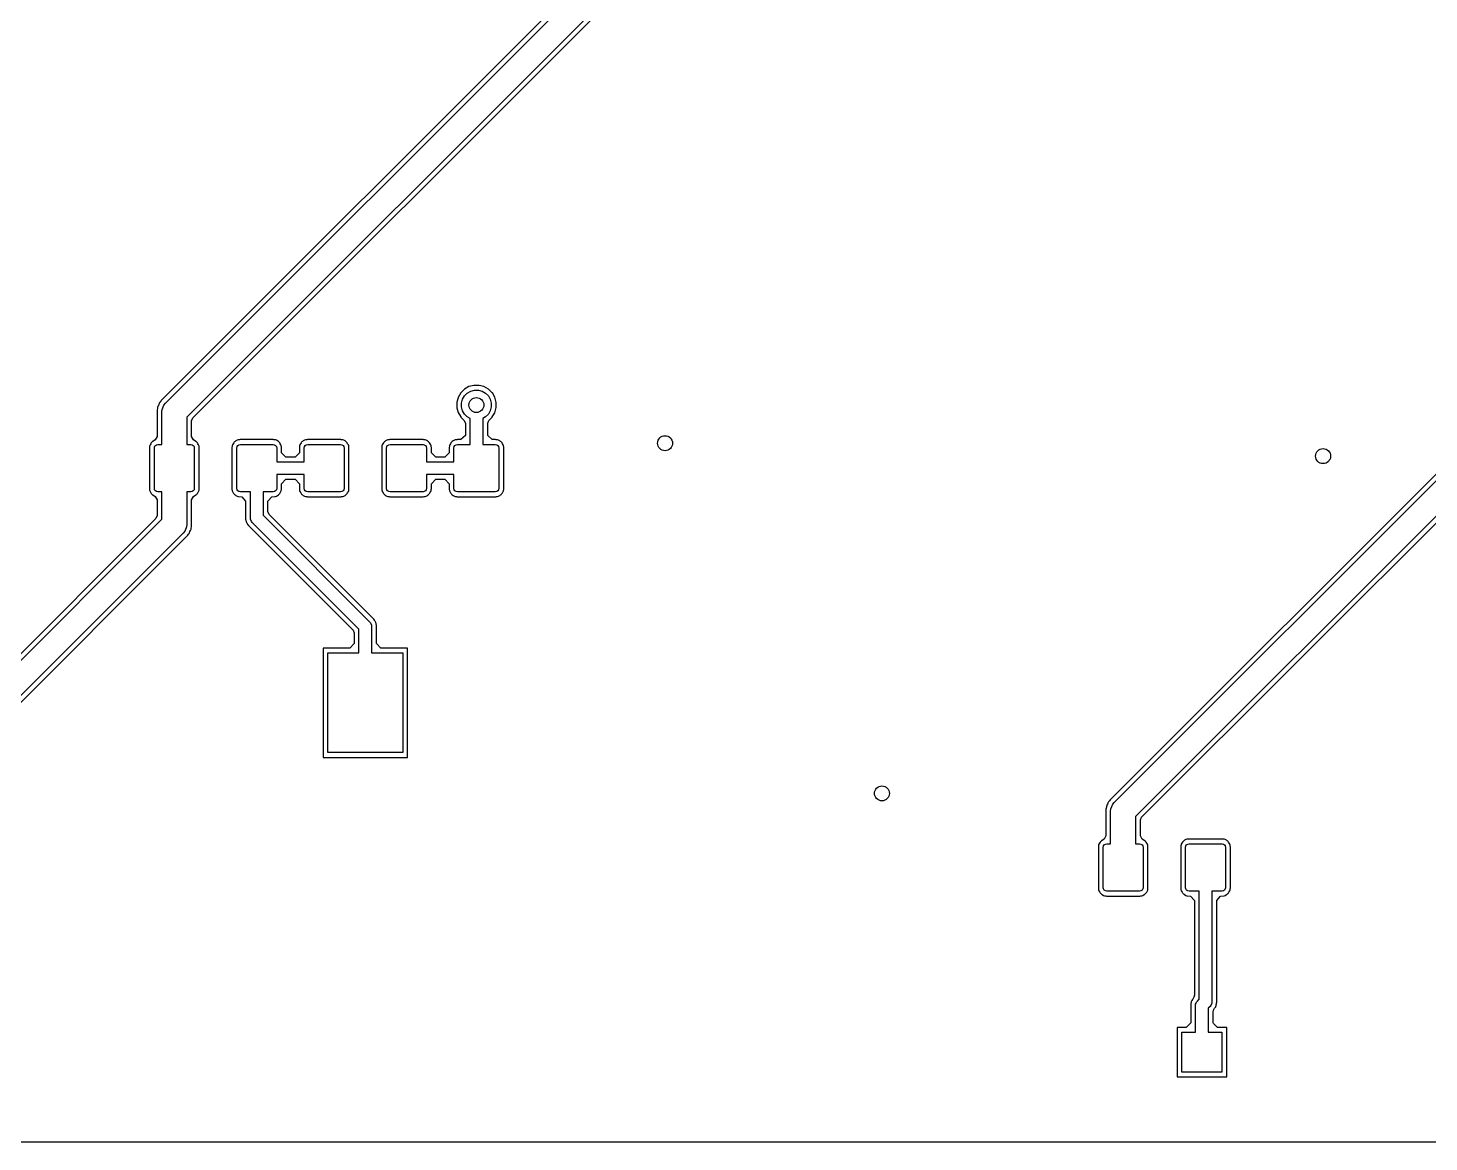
# Model space of a CAD drawing. Header units: inches. Extents: x 3.92 to 7.78, y -6.06 to -2.2.
# Drawn here: x 5.738 to 6.842, y -6.063 to -5.184 of the extents above; entities that cross this region are included whole.
import ezdxf

# ---------------------------------------------------------------- set-up
doc = ezdxf.new("R2010")
doc.units = ezdxf.units.IN
doc.header["$MEASUREMENT"] = 0
doc.layers.add('F.Cu', color=13, linetype='CONTINUOUS', true_color=0xc83434)

msp = doc.modelspace()

# ---------------------------------------------------------------- linework, layer by layer
at = {"layer": 'F.Cu', "linetype": 'CONTINUOUS'}
for p, q in [((6.8079, -4.5133), (5.8433, -5.4778)), ((5.8464, -5.4802), (6.8104, -4.5162)), ((6.8214, -4.533), (5.8632, -5.4912)), ((5.8679, -5.4919), (6.8221, -4.5377)), ((7.1367, -5.2475), (6.5914, -5.7928)), ((6.5944, -5.7951), (7.1392, -5.2503)), ((7.1503, -5.2671), (6.6112, -5.8062)), ((6.6159, -5.8069), (7.1509, -5.2719)), ((6.0894, -5.4662), (6.0856, -5.4672)), ((6.0936, -5.4662), (6.0894, -5.4662)), ((6.0974, -5.4672), (6.0936, -5.4662)), ((5.8433, -5.4778), (5.8431, -5.4781)), ((6.077, -5.4759), (6.0761, -5.4795)), ((6.0791, -5.4722), (6.077, -5.4758)), ((6.077, -5.4758), (6.077, -5.4759)), ((6.0818, -5.4694), (6.0791, -5.4722)), ((6.0791, -5.4722), (6.0791, -5.4722)), ((6.0798, -5.4801), (6.0806, -5.4772)), ((6.0806, -5.4772), (6.0822, -5.4745)), ((6.0821, -5.4692), (6.0818, -5.4694)), ((6.0856, -5.4672), (6.0821, -5.4692)), ((6.0822, -5.4745), (6.0843, -5.4723)), ((6.0843, -5.4723), (6.087, -5.4708)), ((6.087, -5.4708), (6.09, -5.47)), ((6.09, -5.47), (6.0931, -5.47)), ((6.0931, -5.47), (6.0961, -5.4708)), ((6.0961, -5.4708), (6.0987, -5.4723)), ((6.101, -5.4692), (6.0974, -5.4672)), ((6.0987, -5.4723), (6.1009, -5.4745)), ((6.1009, -5.4745), (6.1024, -5.4772)), ((6.1013, -5.4694), (6.101, -5.4692)), ((6.104, -5.4722), (6.1013, -5.4694)), ((6.1024, -5.4772), (6.1032, -5.4801)), ((6.1041, -5.4722), (6.104, -5.4722)), ((6.1059, -5.4756), (6.1041, -5.4722)), ((6.107, -5.4797), (6.1059, -5.4756)), ((5.8398, -5.4863), (5.8397, -5.4865)), ((5.8397, -5.4865), (5.8397, -5.4871)), ((5.8397, -5.4871), (5.8397, -5.5065)), ((5.84, -5.4845), (5.8398, -5.4854)), ((5.8398, -5.4854), (5.8398, -5.4863)), ((5.8402, -5.4833), (5.84, -5.4843)), ((5.84, -5.4843), (5.84, -5.4845)), ((5.8403, -5.4832), (5.8402, -5.4833)), ((5.8402, -5.4833), (5.8402, -5.4833)), ((5.8404, -5.4828), (5.8403, -5.4832)), ((5.8405, -5.4825), (5.8404, -5.4828)), ((5.8409, -5.4817), (5.8405, -5.4825)), ((5.8413, -5.4808), (5.8409, -5.4817)), ((5.8414, -5.4805), (5.8413, -5.4808)), ((5.8415, -5.4803), (5.8414, -5.4805)), ((5.8417, -5.4799), (5.8415, -5.4803)), ((5.8418, -5.4799), (5.8417, -5.4799)), ((5.8417, -5.4799), (5.8417, -5.4799)), ((5.8419, -5.4796), (5.8418, -5.4799)), ((5.8423, -5.4791), (5.8419, -5.4796)), ((5.8424, -5.4791), (5.8423, -5.4791)), ((5.8431, -5.4781), (5.8424, -5.4791)), ((5.8435, -5.4871), (5.8437, -5.4852)), ((5.8435, -5.5128), (5.8435, -5.4871)), ((5.8437, -5.4852), (5.8452, -5.4817)), ((5.8452, -5.4817), (5.8464, -5.4802)), ((5.8452, -5.4817), (5.8452, -5.4817)), ((6.0761, -5.4795), (6.0761, -5.4838)), ((6.0761, -5.4838), (6.0771, -5.4876)), ((6.0771, -5.4876), (6.0771, -5.4877)), ((6.0771, -5.4877), (6.0791, -5.4911)), ((6.0798, -5.4832), (6.0798, -5.4801)), ((6.0806, -5.4862), (6.0798, -5.4832)), ((6.0822, -5.4889), (6.0806, -5.4862)), ((6.0843, -5.491), (6.0822, -5.4889)), ((6.1009, -5.4889), (6.0987, -5.491)), ((6.1024, -5.4862), (6.1009, -5.4889)), ((6.1032, -5.4832), (6.1024, -5.4862)), ((6.1032, -5.4801), (6.1032, -5.4832)), ((6.104, -5.4911), (6.1059, -5.4878)), ((6.1059, -5.4878), (6.107, -5.4836)), ((6.107, -5.4836), (6.107, -5.4797)), ((5.8632, -5.4912), (5.8632, -5.5128)), ((5.867, -5.4941), (5.8679, -5.4919)), ((5.867, -5.5065), (5.867, -5.4941)), ((6.0791, -5.4911), (6.0791, -5.4912)), ((6.0791, -5.4912), (6.0819, -5.494)), ((6.0819, -5.494), (6.0828, -5.4962)), ((6.0828, -5.4962), (6.0828, -5.5056)), ((6.0865, -5.4923), (6.0843, -5.491)), ((6.0865, -5.5053), (6.0865, -5.4923)), ((6.0987, -5.491), (6.0965, -5.4923)), ((6.0965, -5.4923), (6.0965, -5.5053)), ((6.1004, -5.4961), (6.1012, -5.494)), ((6.1004, -5.5056), (6.1004, -5.4961)), ((6.1012, -5.494), (6.104, -5.4912)), ((6.104, -5.4912), (6.104, -5.4911)), ((5.8356, -5.5111), (5.8352, -5.5115)), ((5.8359, -5.5108), (5.8356, -5.5111)), ((5.8363, -5.5104), (5.8359, -5.5108)), ((5.8383, -5.5091), (5.8363, -5.5104)), ((5.8397, -5.5065), (5.8383, -5.5091)), ((5.8684, -5.5091), (5.867, -5.5065)), ((5.8704, -5.5104), (5.8684, -5.5091)), ((5.8708, -5.5108), (5.8704, -5.5104)), ((5.8711, -5.5111), (5.8708, -5.5108)), ((5.8715, -5.5115), (5.8711, -5.5111)), ((5.9006, -5.5111), (5.9002, -5.5115)), ((5.9008, -5.5108), (5.9006, -5.5111)), ((5.9013, -5.5104), (5.9008, -5.5108)), ((5.9018, -5.51), (5.9013, -5.5104)), ((5.9028, -5.5094), (5.9018, -5.51)), ((5.9036, -5.5092), (5.9028, -5.5094)), ((5.9028, -5.5094), (5.9028, -5.5094)), ((5.9039, -5.5091), (5.9036, -5.5092)), ((5.9047, -5.5091), (5.9039, -5.5091)), ((5.9052, -5.509), (5.9047, -5.5091)), ((5.9314, -5.509), (5.9052, -5.509)), ((5.9319, -5.5091), (5.9314, -5.509)), ((5.9327, -5.5091), (5.9319, -5.5091)), ((5.933, -5.5092), (5.9327, -5.5091)), ((5.9338, -5.5094), (5.933, -5.5092)), ((5.9348, -5.51), (5.9338, -5.5094)), ((5.9354, -5.5104), (5.9348, -5.51)), ((5.9358, -5.5108), (5.9354, -5.5104)), ((5.936, -5.5111), (5.9358, -5.5108)), ((5.9365, -5.5115), (5.936, -5.5111)), ((5.9537, -5.5111), (5.9533, -5.5115)), ((5.954, -5.5108), (5.9537, -5.5111)), ((5.9544, -5.5104), (5.954, -5.5108)), ((5.955, -5.51), (5.9544, -5.5104)), ((5.956, -5.5094), (5.955, -5.51)), ((5.9567, -5.5092), (5.9559, -5.5094)), ((5.9559, -5.5094), (5.956, -5.5094)), ((5.957, -5.5091), (5.9567, -5.5092)), ((5.9579, -5.5091), (5.957, -5.5091)), ((5.9583, -5.509), (5.9579, -5.5091)), ((5.9846, -5.509), (5.9583, -5.509)), ((5.985, -5.5091), (5.9846, -5.509)), ((5.9859, -5.5091), (5.985, -5.5091)), ((5.9862, -5.5092), (5.9859, -5.5091)), ((5.9869, -5.5094), (5.9862, -5.5092)), ((5.988, -5.51), (5.9869, -5.5094)), ((5.9885, -5.5104), (5.988, -5.51)), ((5.9889, -5.5108), (5.9885, -5.5104)), ((5.9892, -5.5111), (5.9889, -5.5108)), ((5.9896, -5.5115), (5.9892, -5.5111)), ((6.0187, -5.5111), (6.0183, -5.5115)), ((6.0189, -5.5108), (6.0187, -5.5111)), ((6.0194, -5.5104), (6.0189, -5.5108)), ((6.0199, -5.51), (6.0194, -5.5104)), ((6.0209, -5.5094), (6.0199, -5.51)), ((6.0217, -5.5092), (6.0209, -5.5094)), ((6.022, -5.5091), (6.0217, -5.5092)), ((6.0228, -5.5091), (6.022, -5.5091)), ((6.0233, -5.509), (6.0228, -5.5091)), ((6.0495, -5.509), (6.0233, -5.509)), ((6.05, -5.5091), (6.0495, -5.509)), ((6.0508, -5.5091), (6.05, -5.5091)), ((6.0511, -5.5092), (6.0508, -5.5091)), ((6.0519, -5.5094), (6.0511, -5.5092)), ((6.0529, -5.51), (6.0519, -5.5094)), ((6.0535, -5.5104), (6.0529, -5.51)), ((6.0539, -5.5108), (6.0535, -5.5104)), ((6.0541, -5.5111), (6.0539, -5.5108)), ((6.0546, -5.5115), (6.0541, -5.5111)), ((6.0719, -5.5111), (6.0714, -5.5115)), ((6.0721, -5.5108), (6.0719, -5.5111)), ((6.0725, -5.5104), (6.0721, -5.5108)), ((6.0731, -5.51), (6.0725, -5.5104)), ((6.0741, -5.5094), (6.0731, -5.51)), ((6.0748, -5.5092), (6.0741, -5.5094)), ((6.0741, -5.5094), (6.0741, -5.5094)), ((6.0752, -5.5091), (6.0748, -5.5092)), ((6.076, -5.5091), (6.0752, -5.5091)), ((6.0765, -5.509), (6.076, -5.5091)), ((6.0793, -5.509), (6.0765, -5.509)), ((6.0828, -5.5056), (6.0793, -5.509)), ((6.0865, -5.5128), (6.0865, -5.5053)), ((6.0965, -5.5053), (6.0965, -5.5128)), ((6.1038, -5.509), (6.1004, -5.5056)), ((6.1066, -5.509), (6.1038, -5.509)), ((6.1071, -5.5091), (6.1066, -5.509)), ((6.1079, -5.5091), (6.1071, -5.5091)), ((6.1082, -5.5092), (6.1079, -5.5091)), ((6.109, -5.5094), (6.1082, -5.5092)), ((6.11, -5.51), (6.109, -5.5094)), ((6.1106, -5.5104), (6.11, -5.51)), ((6.111, -5.5108), (6.1106, -5.5104)), ((6.1112, -5.5111), (6.111, -5.5108)), ((6.1117, -5.5115), (6.1112, -5.5111)), ((5.8339, -5.5148), (5.8338, -5.5155)), ((5.8338, -5.5155), (5.8338, -5.5476)), ((5.834, -5.5139), (5.8339, -5.5141)), ((5.8339, -5.5141), (5.8339, -5.5148)), ((5.8343, -5.5131), (5.834, -5.5139)), ((5.8348, -5.5122), (5.8343, -5.5131)), ((5.8352, -5.5115), (5.8348, -5.5122)), ((5.8376, -5.5156), (5.8378, -5.5145)), ((5.8376, -5.5474), (5.8376, -5.5156)), ((5.8378, -5.5145), (5.8384, -5.5136)), ((5.8384, -5.5136), (5.8393, -5.513)), ((5.8393, -5.513), (5.8404, -5.5128)), ((5.8404, -5.5128), (5.8435, -5.5128)), ((5.8632, -5.5128), (5.8663, -5.5128)), ((5.8663, -5.5128), (5.8674, -5.513)), ((5.8674, -5.513), (5.8683, -5.5136)), ((5.8683, -5.5136), (5.8689, -5.5145)), ((5.8689, -5.5145), (5.8691, -5.5156)), ((5.8691, -5.5156), (5.8691, -5.5474)), ((5.8719, -5.5122), (5.8715, -5.5115)), ((5.8724, -5.5131), (5.8719, -5.5122)), ((5.8727, -5.5139), (5.8724, -5.5131)), ((5.8728, -5.5141), (5.8727, -5.5139)), ((5.8728, -5.5148), (5.8728, -5.5141)), ((5.8729, -5.5151), (5.8728, -5.5148)), ((5.8729, -5.5152), (5.8729, -5.5151)), ((5.8729, -5.5476), (5.8729, -5.5152)), ((5.8989, -5.5141), (5.8988, -5.5151)), ((5.8988, -5.5151), (5.8988, -5.5476)), ((5.8992, -5.5131), (5.8989, -5.5139)), ((5.8989, -5.5139), (5.8989, -5.5141)), ((5.8997, -5.5122), (5.8992, -5.5131)), ((5.9002, -5.5115), (5.8997, -5.5122)), ((5.9026, -5.5156), (5.9028, -5.5145)), ((5.9026, -5.5474), (5.9026, -5.5156)), ((5.9028, -5.5145), (5.9034, -5.5136)), ((5.9034, -5.5136), (5.9043, -5.513)), ((5.9043, -5.513), (5.9054, -5.5128)), ((5.9054, -5.5128), (5.9313, -5.5128)), ((5.9313, -5.5128), (5.9323, -5.513)), ((5.9323, -5.513), (5.9332, -5.5136)), ((5.9332, -5.5136), (5.9338, -5.5145)), ((5.9338, -5.5145), (5.9341, -5.5156)), ((5.9341, -5.5156), (5.9341, -5.5265)), ((5.9369, -5.5122), (5.9365, -5.5115)), ((5.9374, -5.5131), (5.9369, -5.5122)), ((5.9377, -5.5139), (5.9374, -5.5131)), ((5.9377, -5.5141), (5.9377, -5.5139)), ((5.9378, -5.5148), (5.9377, -5.5141)), ((5.9379, -5.5152), (5.9378, -5.5148)), ((5.9379, -5.5193), (5.9379, -5.5152)), ((5.9413, -5.5227), (5.9379, -5.5193)), ((5.9519, -5.5193), (5.9485, -5.5227)), ((5.952, -5.5141), (5.9519, -5.5151)), ((5.9519, -5.5151), (5.9519, -5.5193)), ((5.9521, -5.5139), (5.952, -5.5141)), ((5.9524, -5.5131), (5.9521, -5.5139)), ((5.9529, -5.5122), (5.9524, -5.5131)), ((5.9533, -5.5115), (5.9529, -5.5122)), ((5.9557, -5.5156), (5.9559, -5.5145)), ((5.9557, -5.5265), (5.9557, -5.5156)), ((5.9559, -5.5145), (5.9565, -5.5136)), ((5.9565, -5.5136), (5.9574, -5.513)), ((5.9574, -5.513), (5.9585, -5.5128)), ((5.9585, -5.5128), (5.9844, -5.5128)), ((5.9844, -5.5128), (5.9855, -5.513)), ((5.9855, -5.513), (5.9864, -5.5136)), ((5.9864, -5.5136), (5.987, -5.5145)), ((5.987, -5.5145), (5.9872, -5.5156)), ((5.9872, -5.5156), (5.9872, -5.5474)), ((5.99, -5.5122), (5.9896, -5.5115)), ((5.9906, -5.5131), (5.99, -5.5122)), ((5.9908, -5.5139), (5.9906, -5.5131)), ((5.9909, -5.5141), (5.9908, -5.5139)), ((5.9909, -5.5148), (5.9909, -5.5141)), ((5.991, -5.5151), (5.9909, -5.5148)), ((5.991, -5.5152), (5.991, -5.5151)), ((5.991, -5.5476), (5.991, -5.5152)), ((6.017, -5.5141), (6.0169, -5.5151)), ((6.0169, -5.5151), (6.0169, -5.5476)), ((6.0173, -5.5131), (6.017, -5.5139)), ((6.017, -5.5139), (6.017, -5.5141)), ((6.0178, -5.5122), (6.0173, -5.5131)), ((6.0183, -5.5115), (6.0178, -5.5122)), ((6.0207, -5.5156), (6.0209, -5.5145)), ((6.0207, -5.5474), (6.0207, -5.5156)), ((6.0209, -5.5145), (6.0215, -5.5136)), ((6.0215, -5.5136), (6.0224, -5.513)), ((6.0224, -5.513), (6.0235, -5.5128)), ((6.0235, -5.5128), (6.0494, -5.5128)), ((6.0494, -5.5128), (6.0504, -5.513)), ((6.0504, -5.513), (6.0513, -5.5136)), ((6.0513, -5.5136), (6.052, -5.5145)), ((6.052, -5.5145), (6.0522, -5.5156)), ((6.0522, -5.5156), (6.0522, -5.5265)), ((6.055, -5.5122), (6.0546, -5.5115)), ((6.0555, -5.5131), (6.055, -5.5122)), ((6.0558, -5.5139), (6.0555, -5.5131)), ((6.0558, -5.5141), (6.0558, -5.5139)), ((6.0559, -5.5148), (6.0558, -5.5141)), ((6.056, -5.5152), (6.0559, -5.5148)), ((6.056, -5.5193), (6.056, -5.5152)), ((6.0594, -5.5227), (6.056, -5.5193)), ((6.07, -5.5193), (6.0666, -5.5227)), ((6.0702, -5.5141), (6.07, -5.5151)), ((6.07, -5.5151), (6.07, -5.5193)), ((6.0705, -5.5131), (6.0702, -5.5139)), ((6.0702, -5.5139), (6.0702, -5.5141)), ((6.071, -5.5122), (6.0705, -5.5131)), ((6.0714, -5.5115), (6.071, -5.5122)), ((6.0738, -5.5156), (6.074, -5.5145)), ((6.0738, -5.5265), (6.0738, -5.5156)), ((6.074, -5.5145), (6.0746, -5.5136)), ((6.0746, -5.5136), (6.0755, -5.513)), ((6.0755, -5.513), (6.0766, -5.5128)), ((6.0766, -5.5128), (6.0865, -5.5128)), ((6.0965, -5.5128), (6.1064, -5.5128)), ((6.1064, -5.5128), (6.1075, -5.513)), ((6.1075, -5.513), (6.1084, -5.5136)), ((6.1084, -5.5136), (6.109, -5.5145)), ((6.109, -5.5145), (6.1093, -5.5156)), ((6.1093, -5.5156), (6.1093, -5.5474)), ((6.1121, -5.5122), (6.1117, -5.5115)), ((6.1126, -5.5131), (6.1121, -5.5122)), ((6.1129, -5.5139), (6.1126, -5.5131)), ((6.1129, -5.5141), (6.1129, -5.5139)), ((6.113, -5.5148), (6.1129, -5.5141)), ((6.1131, -5.5152), (6.113, -5.5148)), ((6.1131, -5.5476), (6.1131, -5.5152)), ((5.9341, -5.5265), (5.9416, -5.5265)), ((5.9485, -5.5227), (5.9413, -5.5227)), ((5.9416, -5.5265), (5.9482, -5.5265)), ((5.9482, -5.5265), (5.9557, -5.5265)), ((6.0522, -5.5265), (6.0597, -5.5265)), ((6.0666, -5.5227), (6.0594, -5.5227)), ((6.0597, -5.5265), (6.0663, -5.5265)), ((6.0663, -5.5265), (6.0738, -5.5265)), ((5.9416, -5.5365), (5.9341, -5.5365)), ((5.9341, -5.5365), (5.9341, -5.5474)), ((5.9379, -5.5438), (5.9413, -5.5403)), ((5.9379, -5.5476), (5.9379, -5.5438)), ((5.9413, -5.5403), (5.9485, -5.5403)), ((5.9482, -5.5365), (5.9416, -5.5365)), ((5.9557, -5.5365), (5.9482, -5.5365)), ((5.9485, -5.5403), (5.9519, -5.5438)), ((5.9519, -5.5438), (5.9519, -5.5476)), ((5.9557, -5.5474), (5.9557, -5.5365)), ((6.0597, -5.5365), (6.0522, -5.5365)), ((6.0522, -5.5365), (6.0522, -5.5474)), ((6.056, -5.5438), (6.0594, -5.5403)), ((6.056, -5.5476), (6.056, -5.5438)), ((6.0594, -5.5403), (6.0666, -5.5403)), ((6.0663, -5.5365), (6.0597, -5.5365)), ((6.0738, -5.5365), (6.0663, -5.5365)), ((6.0666, -5.5403), (6.07, -5.5438)), ((6.07, -5.5438), (6.07, -5.5476)), ((6.0738, -5.5474), (6.0738, -5.5365)), ((5.8338, -5.5476), (5.8339, -5.5489)), ((5.8339, -5.5489), (5.834, -5.5493)), ((5.834, -5.5493), (5.8343, -5.5499)), ((5.8343, -5.5499), (5.8348, -5.5509)), ((5.8348, -5.5509), (5.8352, -5.5515)), ((5.8352, -5.5515), (5.8356, -5.5519)), ((5.8356, -5.5519), (5.8359, -5.5522)), ((5.8359, -5.5522), (5.8363, -5.5526)), ((5.8363, -5.5526), (5.8383, -5.5539)), ((5.8378, -5.5485), (5.8376, -5.5474)), ((5.8384, -5.5494), (5.8378, -5.5485)), ((5.8383, -5.5539), (5.8397, -5.5565)), ((5.8393, -5.55), (5.8384, -5.5494)), ((5.8404, -5.5502), (5.8393, -5.55)), ((5.8435, -5.5502), (5.8404, -5.5502)), ((5.8435, -5.5718), (5.8435, -5.5502)), ((5.8663, -5.5502), (5.8632, -5.5502)), ((5.8632, -5.5502), (5.8632, -5.5759)), ((5.8674, -5.55), (5.8663, -5.5502)), ((5.867, -5.5565), (5.8684, -5.5539)), ((5.8683, -5.5494), (5.8674, -5.55)), ((5.8689, -5.5485), (5.8683, -5.5494)), ((5.8684, -5.5539), (5.8704, -5.5526)), ((5.8691, -5.5474), (5.8689, -5.5485)), ((5.8704, -5.5526), (5.8708, -5.5522)), ((5.8708, -5.5522), (5.8711, -5.5519)), ((5.8711, -5.5519), (5.8715, -5.5515)), ((5.8715, -5.5515), (5.8719, -5.5509)), ((5.8719, -5.5509), (5.8724, -5.5499)), ((5.8724, -5.5499), (5.8727, -5.5493)), ((5.8727, -5.5493), (5.8728, -5.5489)), ((5.8728, -5.5482), (5.8729, -5.5476)), ((5.8728, -5.5489), (5.8728, -5.5482)), ((5.8988, -5.5476), (5.8988, -5.5483)), ((5.8988, -5.5483), (5.8989, -5.5489)), ((5.8989, -5.5489), (5.899, -5.5493)), ((5.899, -5.5493), (5.8992, -5.5499)), ((5.8992, -5.5499), (5.8998, -5.5509)), ((5.8998, -5.5509), (5.9002, -5.5515)), ((5.9002, -5.5515), (5.9006, -5.5519)), ((5.9006, -5.5519), (5.9008, -5.5522)), ((5.9008, -5.5522), (5.9013, -5.5526)), ((5.9013, -5.5526), (5.9018, -5.553)), ((5.9018, -5.553), (5.9028, -5.5535)), ((5.9028, -5.5485), (5.9026, -5.5474)), ((5.9034, -5.5494), (5.9028, -5.5485)), ((5.9028, -5.5535), (5.9036, -5.5538)), ((5.9043, -5.55), (5.9034, -5.5494)), ((5.9036, -5.5538), (5.9039, -5.5539)), ((5.9039, -5.5539), (5.9065, -5.5541)), ((5.9054, -5.5502), (5.9043, -5.55)), ((5.9133, -5.5502), (5.9054, -5.5502)), ((5.9065, -5.5541), (5.9095, -5.5575)), ((5.9133, -5.5577), (5.9133, -5.5502)), ((5.9313, -5.5502), (5.9233, -5.5502)), ((5.9233, -5.5502), (5.9233, -5.5577)), ((5.9271, -5.5575), (5.9301, -5.5541)), ((5.9301, -5.5541), (5.9327, -5.5539)), ((5.9323, -5.55), (5.9313, -5.5502)), ((5.9332, -5.5494), (5.9323, -5.55)), ((5.9327, -5.5539), (5.933, -5.5538)), ((5.933, -5.5538), (5.9338, -5.5535)), ((5.9338, -5.5485), (5.9332, -5.5494)), ((5.9341, -5.5474), (5.9338, -5.5485)), ((5.9338, -5.5535), (5.9348, -5.553)), ((5.9338, -5.5535), (5.9338, -5.5535)), ((5.9348, -5.553), (5.9354, -5.5526)), ((5.9354, -5.5526), (5.9358, -5.5522)), ((5.9358, -5.5522), (5.936, -5.5519)), ((5.936, -5.5519), (5.9364, -5.5515)), ((5.9364, -5.5515), (5.9368, -5.5509)), ((5.9368, -5.5509), (5.9374, -5.5499)), ((5.9374, -5.5499), (5.9376, -5.5493)), ((5.9376, -5.5493), (5.9377, -5.5489)), ((5.9377, -5.5489), (5.9378, -5.5482)), ((5.9378, -5.5482), (5.9379, -5.5476)), ((5.9519, -5.5476), (5.952, -5.5483)), ((5.952, -5.5483), (5.952, -5.5489)), ((5.952, -5.5489), (5.9521, -5.5493)), ((5.9521, -5.5493), (5.9524, -5.5499)), ((5.9524, -5.5499), (5.953, -5.5509)), ((5.953, -5.5509), (5.9533, -5.5515)), ((5.9533, -5.5515), (5.9537, -5.5519)), ((5.9537, -5.5519), (5.954, -5.5522)), ((5.954, -5.5522), (5.9544, -5.5526)), ((5.9544, -5.5526), (5.955, -5.553)), ((5.955, -5.553), (5.956, -5.5535)), ((5.9559, -5.5485), (5.9557, -5.5474)), ((5.9565, -5.5494), (5.9559, -5.5485)), ((5.956, -5.5535), (5.9567, -5.5538)), ((5.9574, -5.55), (5.9565, -5.5494)), ((5.9567, -5.5538), (5.957, -5.5539)), ((5.957, -5.5539), (5.9577, -5.5539)), ((5.9585, -5.5502), (5.9574, -5.55)), ((5.9577, -5.5539), (5.9583, -5.554)), ((5.9583, -5.554), (5.9846, -5.554)), ((5.9844, -5.5502), (5.9585, -5.5502)), ((5.9855, -5.55), (5.9844, -5.5502)), ((5.9846, -5.554), (5.9852, -5.5539)), ((5.9852, -5.5539), (5.9859, -5.5539)), ((5.9864, -5.5494), (5.9855, -5.55)), ((5.9859, -5.5539), (5.9862, -5.5538)), ((5.9862, -5.5538), (5.987, -5.5535)), ((5.987, -5.5485), (5.9864, -5.5494)), ((5.9869, -5.5535), (5.988, -5.553)), ((5.987, -5.5535), (5.9869, -5.5535)), ((5.9872, -5.5474), (5.987, -5.5485)), ((5.988, -5.553), (5.9885, -5.5526)), ((5.9885, -5.5526), (5.9889, -5.5522)), ((5.9889, -5.5522), (5.9892, -5.5519)), ((5.9892, -5.5519), (5.9896, -5.5515)), ((5.9896, -5.5515), (5.99, -5.5509)), ((5.99, -5.5509), (5.9906, -5.5499)), ((5.9906, -5.5499), (5.9908, -5.5493)), ((5.9908, -5.5493), (5.9909, -5.5489)), ((5.9909, -5.5482), (5.991, -5.5476)), ((5.9909, -5.5489), (5.9909, -5.5482)), ((6.0169, -5.5476), (6.0169, -5.5483)), ((6.0169, -5.5483), (6.017, -5.5489)), ((6.017, -5.5489), (6.0171, -5.5493)), ((6.0171, -5.5493), (6.0173, -5.5499)), ((6.0173, -5.5499), (6.0179, -5.5509)), ((6.0179, -5.5509), (6.0183, -5.5515)), ((6.0183, -5.5515), (6.0187, -5.5519)), ((6.0187, -5.5519), (6.0189, -5.5522)), ((6.0189, -5.5522), (6.0194, -5.5526)), ((6.0194, -5.5526), (6.0199, -5.553)), ((6.0199, -5.553), (6.0209, -5.5535)), ((6.0209, -5.5485), (6.0207, -5.5474)), ((6.0215, -5.5494), (6.0209, -5.5485)), ((6.0209, -5.5535), (6.0217, -5.5538)), ((6.0224, -5.55), (6.0215, -5.5494)), ((6.0217, -5.5538), (6.0219, -5.5539)), ((6.0219, -5.5539), (6.0226, -5.5539)), ((6.0235, -5.5502), (6.0224, -5.55)), ((6.0226, -5.5539), (6.0233, -5.554)), ((6.0233, -5.554), (6.0496, -5.554)), ((6.0494, -5.5502), (6.0235, -5.5502)), ((6.0504, -5.55), (6.0494, -5.5502)), ((6.0496, -5.554), (6.0502, -5.5539)), ((6.0502, -5.5539), (6.0509, -5.5539)), ((6.0513, -5.5494), (6.0504, -5.55)), ((6.0509, -5.5539), (6.0511, -5.5538)), ((6.0511, -5.5538), (6.0519, -5.5535)), ((6.052, -5.5485), (6.0513, -5.5494)), ((6.0519, -5.5535), (6.0529, -5.553)), ((6.0519, -5.5535), (6.0519, -5.5535)), ((6.0522, -5.5474), (6.052, -5.5485)), ((6.0529, -5.553), (6.0535, -5.5526)), ((6.0535, -5.5526), (6.0539, -5.5522)), ((6.0539, -5.5522), (6.0541, -5.5519)), ((6.0541, -5.5519), (6.0545, -5.5515)), ((6.0545, -5.5515), (6.0549, -5.5509)), ((6.0549, -5.5509), (6.0555, -5.5499)), ((6.0555, -5.5499), (6.0557, -5.5493)), ((6.0557, -5.5493), (6.0558, -5.5489)), ((6.0558, -5.5489), (6.0559, -5.5482)), ((6.0559, -5.5482), (6.056, -5.5476)), ((6.07, -5.5476), (6.0701, -5.5483)), ((6.0701, -5.5483), (6.0702, -5.5489)), ((6.0702, -5.5489), (6.0702, -5.5493)), ((6.0702, -5.5493), (6.0705, -5.5499)), ((6.0705, -5.5499), (6.0711, -5.5509)), ((6.0711, -5.5509), (6.0715, -5.5515)), ((6.0715, -5.5515), (6.0719, -5.5519)), ((6.0719, -5.5519), (6.0721, -5.5522)), ((6.0721, -5.5522), (6.0725, -5.5526)), ((6.0725, -5.5526), (6.0731, -5.553)), ((6.0731, -5.553), (6.0741, -5.5535)), ((6.074, -5.5485), (6.0738, -5.5474)), ((6.0746, -5.5494), (6.074, -5.5485)), ((6.0741, -5.5535), (6.0748, -5.5538)), ((6.0755, -5.55), (6.0746, -5.5494)), ((6.0748, -5.5538), (6.0751, -5.5539)), ((6.0751, -5.5539), (6.0758, -5.5539)), ((6.0766, -5.5502), (6.0755, -5.55)), ((6.0758, -5.5539), (6.0764, -5.554)), ((6.0764, -5.554), (6.1067, -5.554)), ((6.1064, -5.5502), (6.0766, -5.5502)), ((6.1075, -5.55), (6.1064, -5.5502)), ((6.1067, -5.554), (6.1073, -5.5539)), ((6.1073, -5.5539), (6.108, -5.5539)), ((6.1084, -5.5494), (6.1075, -5.55)), ((6.108, -5.5539), (6.1082, -5.5538)), ((6.1082, -5.5538), (6.109, -5.5535)), ((6.109, -5.5485), (6.1084, -5.5494)), ((6.1093, -5.5474), (6.109, -5.5485)), ((6.109, -5.5535), (6.11, -5.553)), ((6.109, -5.5535), (6.109, -5.5535)), ((6.11, -5.553), (6.1106, -5.5526)), ((6.1106, -5.5526), (6.111, -5.5522)), ((6.111, -5.5522), (6.1112, -5.5519)), ((6.1112, -5.5519), (6.1116, -5.5515)), ((6.1116, -5.5515), (6.112, -5.5509)), ((6.112, -5.5509), (6.1126, -5.5499)), ((6.1126, -5.5499), (6.1128, -5.5493)), ((6.1128, -5.5493), (6.1129, -5.5489)), ((6.1129, -5.5489), (6.113, -5.5482)), ((6.113, -5.5482), (6.1131, -5.5476)), ((5.8397, -5.5565), (5.8397, -5.5689)), ((5.867, -5.5763), (5.867, -5.5565)), ((5.9095, -5.5575), (5.9095, -5.5717)), ((5.9133, -5.5708), (5.9133, -5.5577)), ((5.9233, -5.5577), (5.9233, -5.5687)), ((5.9271, -5.5658), (5.9271, -5.5575)), ((5.928, -5.568), (5.9271, -5.5658)), ((5.8388, -5.5711), (5.6435, -5.7664)), ((5.6442, -5.7711), (5.8435, -5.5718)), ((5.8397, -5.5689), (5.8388, -5.5711)), ((5.8632, -5.5759), (5.863, -5.5778)), ((5.8669, -5.5767), (5.867, -5.5763)), ((5.8669, -5.5768), (5.8669, -5.5767)), ((5.8669, -5.5776), (5.8669, -5.5768)), ((5.9095, -5.5717), (5.9097, -5.5725)), ((5.9097, -5.5725), (5.9098, -5.5728)), ((5.9098, -5.5728), (5.9099, -5.5733)), ((5.9099, -5.5733), (5.91, -5.5737)), ((5.91, -5.5737), (5.9102, -5.5742)), ((5.9102, -5.5742), (5.9102, -5.5743)), ((5.9102, -5.5743), (5.9105, -5.5747)), ((5.9105, -5.5747), (5.9108, -5.5752)), ((5.9108, -5.5752), (5.9111, -5.5759)), ((5.9111, -5.5759), (5.9112, -5.5759)), ((5.9112, -5.5759), (5.9115, -5.5763)), ((5.9115, -5.5763), (5.9117, -5.5765)), ((5.9117, -5.5765), (5.9119, -5.5768)), ((5.9119, -5.5768), (5.9943, -5.6592)), ((5.9134, -5.5717), (5.9133, -5.5708)), ((5.9141, -5.5735), (5.9134, -5.5717)), ((5.9148, -5.5743), (5.9141, -5.5735)), ((5.9141, -5.5735), (5.9141, -5.5735)), ((5.9989, -5.6585), (5.9148, -5.5743)), ((5.9233, -5.5687), (6.0075, -5.6529)), ((6.0103, -5.6503), (5.928, -5.568)), ((5.8603, -5.5828), (5.6552, -5.7879)), ((5.6578, -5.7907), (5.8633, -5.5852)), ((5.8615, -5.5813), (5.8603, -5.5828)), ((5.8626, -5.5786), (5.8615, -5.5813)), ((5.863, -5.5778), (5.8626, -5.5786)), ((5.8633, -5.5852), (5.8636, -5.5848)), ((5.8636, -5.5848), (5.8639, -5.5844)), ((5.8639, -5.5844), (5.864, -5.5843)), ((5.864, -5.5843), (5.8646, -5.5835)), ((5.8646, -5.5835), (5.8649, -5.5831)), ((5.8649, -5.5831), (5.865, -5.5829)), ((5.865, -5.5829), (5.8652, -5.5826)), ((5.8652, -5.5826), (5.8657, -5.5815)), ((5.8657, -5.5815), (5.8661, -5.5806)), ((5.8661, -5.5806), (5.8663, -5.58)), ((5.8663, -5.58), (5.8664, -5.5798)), ((5.8664, -5.5798), (5.8665, -5.5797)), ((5.8665, -5.5793), (5.8666, -5.579)), ((5.8665, -5.5797), (5.8665, -5.5793)), ((5.8666, -5.579), (5.8669, -5.5776)), ((6.0075, -5.6529), (6.0081, -5.6536)), ((6.0081, -5.6536), (6.0081, -5.6536)), ((6.0081, -5.6536), (6.0088, -5.6554)), ((6.0106, -5.6507), (6.0103, -5.6503)), ((6.0112, -5.6513), (6.0106, -5.6507)), ((6.0115, -5.6519), (6.0112, -5.6513)), ((6.0117, -5.6524), (6.0115, -5.6519)), ((6.012, -5.6528), (6.0117, -5.6524)), ((6.0121, -5.6531), (6.012, -5.6528)), ((6.0122, -5.6535), (6.0121, -5.6531)), ((6.0124, -5.6539), (6.0122, -5.6535)), ((6.0126, -5.6547), (6.0124, -5.6539)), ((6.0127, -5.6554), (6.0126, -5.6547)), ((5.9943, -5.6592), (5.9952, -5.6613)), ((5.9952, -5.6613), (5.9952, -5.6699)), ((5.9989, -5.6772), (5.9989, -5.6585)), ((6.0088, -5.6554), (6.0089, -5.6564)), ((6.0089, -5.6564), (6.0089, -5.6772)), ((6.0127, -5.656), (6.0127, -5.6554)), ((6.0128, -5.6563), (6.0127, -5.656)), ((6.0128, -5.6699), (6.0128, -5.6563)), ((5.9917, -5.6734), (5.9706, -5.6734)), ((5.9706, -5.6734), (5.9706, -5.7597)), ((5.9952, -5.6699), (5.9917, -5.6734)), ((6.0162, -5.6734), (6.0128, -5.6699)), ((6.0373, -5.6734), (6.0162, -5.6734)), ((6.0373, -5.7597), (6.0373, -5.6734)), ((5.9744, -5.7559), (5.9744, -5.6772)), ((5.9744, -5.6772), (5.9989, -5.6772)), ((6.0089, -5.6772), (6.0335, -5.6772)), ((6.0335, -5.6772), (6.0335, -5.7559)), ((5.9706, -5.7597), (6.0373, -5.7597)), ((6.0335, -5.7559), (5.9744, -5.7559)), ((6.5883, -5.7983), (6.5882, -5.7985)), ((6.5885, -5.7977), (6.5883, -5.7983)), ((6.5883, -5.7983), (6.5883, -5.7983)), ((6.5889, -5.7966), (6.5885, -5.7974)), ((6.5885, -5.7974), (6.5885, -5.7977)), ((6.5893, -5.7957), (6.5889, -5.7966)), ((6.5894, -5.7955), (6.5893, -5.7957)), ((6.5896, -5.7952), (6.5894, -5.7955)), ((6.5898, -5.7947), (6.5896, -5.7952)), ((6.5904, -5.7941), (6.5898, -5.7947)), ((6.5905, -5.794), (6.5904, -5.7941)), ((6.5911, -5.793), (6.5905, -5.794)), ((6.5914, -5.7928), (6.5911, -5.793)), ((6.5917, -5.8002), (6.5932, -5.7966)), ((6.5932, -5.7966), (6.5944, -5.7951)), ((6.5932, -5.7966), (6.5932, -5.7966)), ((6.5882, -5.7989), (6.5878, -5.8004)), ((6.5878, -5.8004), (6.5878, -5.8004)), ((6.5878, -5.8004), (6.5878, -5.8017)), ((6.5878, -5.8017), (6.5878, -5.802)), ((6.5878, -5.802), (6.5878, -5.8215)), ((6.5882, -5.7985), (6.5882, -5.7989)), ((6.5915, -5.8021), (6.5917, -5.8002)), ((6.5915, -5.8278), (6.5915, -5.8021)), ((6.6112, -5.8062), (6.6112, -5.8278)), ((6.615, -5.809), (6.6159, -5.8069)), ((6.615, -5.8215), (6.615, -5.809)), ((6.582, -5.8291), (6.5819, -5.8301)), ((6.5819, -5.8301), (6.5819, -5.8625)), ((6.5823, -5.828), (6.582, -5.8288)), ((6.582, -5.8288), (6.582, -5.8291)), ((6.5827, -5.8273), (6.5823, -5.828)), ((6.5832, -5.8265), (6.5827, -5.8273)), ((6.5837, -5.826), (6.5832, -5.8265)), ((6.5839, -5.8258), (6.5837, -5.826)), ((6.5843, -5.8254), (6.5839, -5.8258)), ((6.5863, -5.8241), (6.5843, -5.8254)), ((6.5856, -5.8306), (6.5858, -5.8295)), ((6.5856, -5.8624), (6.5856, -5.8306)), ((6.5858, -5.8295), (6.5865, -5.8286)), ((6.5878, -5.8215), (6.5863, -5.8241)), ((6.5865, -5.8286), (6.5874, -5.828)), ((6.5874, -5.828), (6.5884, -5.8278)), ((6.5884, -5.8278), (6.5915, -5.8278)), ((6.6112, -5.8278), (6.6143, -5.8278)), ((6.6143, -5.8278), (6.6154, -5.828)), ((6.6164, -5.8241), (6.615, -5.8215)), ((6.6154, -5.828), (6.6163, -5.8286)), ((6.6163, -5.8286), (6.6169, -5.8295)), ((6.6184, -5.8254), (6.6164, -5.8241)), ((6.6169, -5.8295), (6.6171, -5.8306)), ((6.6171, -5.8306), (6.6171, -5.8624)), ((6.6189, -5.8258), (6.6184, -5.8254)), ((6.6191, -5.826), (6.6189, -5.8258)), ((6.6195, -5.8265), (6.6191, -5.826)), ((6.6201, -5.8273), (6.6195, -5.8265)), ((6.6205, -5.828), (6.6201, -5.8273)), ((6.6207, -5.8288), (6.6205, -5.828)), ((6.6208, -5.8291), (6.6207, -5.8288)), ((6.6209, -5.8297), (6.6208, -5.8291)), ((6.6209, -5.8302), (6.6209, -5.8297)), ((6.6209, -5.8626), (6.6209, -5.8302)), ((6.6469, -5.8291), (6.6468, -5.8301)), ((6.6468, -5.8301), (6.6468, -5.8625)), ((6.647, -5.8288), (6.6469, -5.8291)), ((6.6472, -5.828), (6.647, -5.8288)), ((6.6476, -5.8273), (6.6472, -5.828)), ((6.6482, -5.8265), (6.6476, -5.8273)), ((6.6486, -5.826), (6.6482, -5.8265)), ((6.6489, -5.8258), (6.6486, -5.826)), ((6.6493, -5.8254), (6.6489, -5.8258)), ((6.6498, -5.825), (6.6493, -5.8254)), ((6.6509, -5.8244), (6.6498, -5.825)), ((6.6506, -5.8306), (6.6508, -5.8295)), ((6.6506, -5.8624), (6.6506, -5.8306)), ((6.6508, -5.8295), (6.6514, -5.8286)), ((6.6516, -5.8241), (6.6509, -5.8244)), ((6.6514, -5.8286), (6.6523, -5.828)), ((6.6519, -5.8241), (6.6516, -5.8241)), ((6.6528, -5.824), (6.6519, -5.8241)), ((6.6523, -5.828), (6.6534, -5.8278)), ((6.6532, -5.824), (6.6528, -5.824)), ((6.6794, -5.824), (6.6532, -5.824)), ((6.6534, -5.8278), (6.6793, -5.8278)), ((6.6793, -5.8278), (6.6804, -5.828)), ((6.6799, -5.824), (6.6794, -5.824)), ((6.6807, -5.8241), (6.6799, -5.824)), ((6.6804, -5.828), (6.6813, -5.8286)), ((6.6811, -5.8241), (6.6807, -5.8241)), ((6.6819, -5.8244), (6.6811, -5.8241)), ((6.6813, -5.8286), (6.6819, -5.8295)), ((6.6828, -5.825), (6.6818, -5.8244)), ((6.6818, -5.8244), (6.6819, -5.8244)), ((6.6819, -5.8295), (6.6821, -5.8306)), ((6.6821, -5.8306), (6.6821, -5.8624)), ((6.6834, -5.8254), (6.6828, -5.825)), ((6.6838, -5.8258), (6.6834, -5.8254)), ((6.6841, -5.826), (6.6838, -5.8258)), ((6.6845, -5.8265), (6.6841, -5.826)), ((6.685, -5.8273), (6.6845, -5.8265)), ((6.6854, -5.828), (6.685, -5.8273)), ((6.6857, -5.8288), (6.6854, -5.828)), ((6.6857, -5.8291), (6.6857, -5.8288)), ((6.6858, -5.8297), (6.6857, -5.8291)), ((6.6859, -5.8301), (6.6858, -5.8297)), ((6.6859, -5.8302), (6.6859, -5.8301)), ((6.6859, -5.8626), (6.6859, -5.8302)), ((6.5819, -5.8625), (6.5819, -5.8633)), ((6.5819, -5.8633), (6.582, -5.8638)), ((6.582, -5.8638), (6.582, -5.8643)), ((6.582, -5.8643), (6.5823, -5.8649)), ((6.5858, -5.8634), (6.5856, -5.8624)), ((6.5865, -5.8643), (6.5858, -5.8634)), ((6.5874, -5.8649), (6.5865, -5.8643)), ((6.6163, -5.8643), (6.6154, -5.8649)), ((6.6169, -5.8634), (6.6163, -5.8643)), ((6.6171, -5.8624), (6.6169, -5.8634)), ((6.6205, -5.8649), (6.6207, -5.8643)), ((6.6207, -5.8643), (6.6208, -5.8639)), ((6.6208, -5.8639), (6.6209, -5.8632)), ((6.6209, -5.8632), (6.6209, -5.8626)), ((6.6468, -5.8625), (6.6469, -5.8633)), ((6.6469, -5.8633), (6.6469, -5.8638)), ((6.6469, -5.8638), (6.647, -5.8643)), ((6.647, -5.8643), (6.6472, -5.8649)), ((6.6508, -5.8634), (6.6506, -5.8624)), ((6.6514, -5.8643), (6.6508, -5.8634)), ((6.6523, -5.8649), (6.6514, -5.8643)), ((6.6813, -5.8643), (6.6804, -5.8649)), ((6.6819, -5.8634), (6.6813, -5.8643)), ((6.6821, -5.8624), (6.6819, -5.8634)), ((6.6854, -5.8649), (6.6857, -5.8643)), ((6.6857, -5.8639), (6.6858, -5.8632)), ((6.6857, -5.8643), (6.6857, -5.8639)), ((6.6858, -5.8632), (6.6859, -5.8626)), ((6.5823, -5.8649), (6.5829, -5.8659)), ((6.5829, -5.8659), (6.5833, -5.8665)), ((6.5833, -5.8665), (6.5837, -5.8669)), ((6.5837, -5.8669), (6.5839, -5.8671)), ((6.5839, -5.8671), (6.5843, -5.8675)), ((6.5843, -5.8675), (6.5849, -5.8679)), ((6.5849, -5.8679), (6.5859, -5.8685)), ((6.5859, -5.8685), (6.5867, -5.8688)), ((6.5867, -5.8688), (6.5869, -5.8688)), ((6.5869, -5.8688), (6.5876, -5.8689)), ((6.5884, -5.8652), (6.5874, -5.8649)), ((6.5876, -5.8689), (6.5882, -5.869)), ((6.5882, -5.869), (6.6145, -5.869)), ((6.6143, -5.8652), (6.5884, -5.8652)), ((6.6154, -5.8649), (6.6143, -5.8652)), ((6.6145, -5.869), (6.6152, -5.8689)), ((6.6152, -5.8689), (6.6159, -5.8688)), ((6.6159, -5.8688), (6.6161, -5.8688)), ((6.6161, -5.8688), (6.6169, -5.8685)), ((6.6169, -5.8685), (6.6179, -5.8679)), ((6.6169, -5.8685), (6.6169, -5.8685)), ((6.6179, -5.8679), (6.6184, -5.8675)), ((6.6184, -5.8675), (6.6189, -5.8671)), ((6.6189, -5.8671), (6.6191, -5.8669)), ((6.6191, -5.8669), (6.6195, -5.8665)), ((6.6195, -5.8665), (6.6199, -5.8659)), ((6.6199, -5.8659), (6.6205, -5.8649)), ((6.6472, -5.8649), (6.6478, -5.8659)), ((6.6478, -5.8659), (6.6482, -5.8665)), ((6.6482, -5.8665), (6.6486, -5.8669)), ((6.6486, -5.8669), (6.6489, -5.8671)), ((6.6489, -5.8671), (6.6493, -5.8675)), ((6.6493, -5.8675), (6.6498, -5.8679)), ((6.6498, -5.8679), (6.6509, -5.8685)), ((6.6509, -5.8685), (6.6516, -5.8688)), ((6.6516, -5.8688), (6.6519, -5.8688)), ((6.6519, -5.8688), (6.6545, -5.8691)), ((6.6534, -5.8652), (6.6523, -5.8649)), ((6.6613, -5.8652), (6.6534, -5.8652)), ((6.6545, -5.8691), (6.6576, -5.8724)), ((6.6576, -5.8724), (6.6576, -5.9472)), ((6.6613, -5.8727), (6.6613, -5.8652)), ((6.6613, -5.9504), (6.6613, -5.8727)), ((6.6793, -5.8652), (6.6713, -5.8652)), ((6.6713, -5.8652), (6.6713, -5.8727)), ((6.6713, -5.8727), (6.6713, -5.9525)), ((6.6752, -5.8725), (6.6781, -5.8691)), ((6.6752, -5.9528), (6.6752, -5.8725)), ((6.6781, -5.8691), (6.6807, -5.8688)), ((6.6804, -5.8649), (6.6793, -5.8652)), ((6.6807, -5.8688), (6.6811, -5.8688)), ((6.6811, -5.8688), (6.6819, -5.8685)), ((6.6818, -5.8685), (6.6828, -5.8679)), ((6.6819, -5.8685), (6.6818, -5.8685)), ((6.6828, -5.8679), (6.6834, -5.8675)), ((6.6834, -5.8675), (6.6838, -5.8671)), ((6.6838, -5.8671), (6.6841, -5.8669)), ((6.6841, -5.8669), (6.6844, -5.8665)), ((6.6844, -5.8665), (6.6848, -5.8659)), ((6.6848, -5.8659), (6.6854, -5.8649)), ((6.655, -5.9528), (6.6549, -5.9532)), ((6.6551, -5.9522), (6.655, -5.9528)), ((6.6553, -5.952), (6.6551, -5.9522)), ((6.6555, -5.9515), (6.6553, -5.952)), ((6.6561, -5.9505), (6.6555, -5.9515)), ((6.6563, -5.9503), (6.6561, -5.9505)), ((6.6572, -5.9487), (6.6563, -5.9503)), ((6.6576, -5.9472), (6.6572, -5.9487)), ((6.6589, -5.9534), (6.6592, -5.9526)), ((6.6592, -5.9526), (6.6599, -5.9519)), ((6.6592, -5.9526), (6.6592, -5.9526)), ((6.6599, -5.9519), (6.6613, -5.9504)), ((6.6713, -5.9525), (6.6712, -5.9534)), ((6.675, -5.9536), (6.6752, -5.9528)), ((6.6547, -5.9538), (6.6546, -5.9549)), ((6.6546, -5.9549), (6.6546, -5.9551)), ((6.6546, -5.9551), (6.6546, -5.9691)), ((6.6549, -5.9532), (6.6547, -5.9538)), ((6.6584, -5.9554), (6.6585, -5.9544)), ((6.6584, -5.9764), (6.6584, -5.9554)), ((6.6585, -5.9544), (6.6589, -5.9534)), ((6.6585, -5.9544), (6.6585, -5.9544)), ((6.6699, -5.956), (6.6684, -5.9575)), ((6.6684, -5.9575), (6.6684, -5.9764)), ((6.6705, -5.9552), (6.6699, -5.956)), ((6.6712, -5.9534), (6.6705, -5.9552)), ((6.6705, -5.9552), (6.6705, -5.9552)), ((6.6722, -5.9605), (6.6726, -5.959)), ((6.6722, -5.9691), (6.6722, -5.9605)), ((6.6726, -5.959), (6.6735, -5.9575)), ((6.6735, -5.9575), (6.6736, -5.9573)), ((6.6736, -5.9573), (6.6743, -5.9564)), ((6.6743, -5.9564), (6.6744, -5.9559)), ((6.6743, -5.9564), (6.6743, -5.9564)), ((6.6744, -5.9559), (6.6746, -5.9556)), ((6.6746, -5.9556), (6.6747, -5.9551)), ((6.6747, -5.9551), (6.6748, -5.9548)), ((6.6748, -5.9548), (6.675, -5.954)), ((6.675, -5.9538), (6.675, -5.9536)), ((6.675, -5.954), (6.675, -5.9538)), ((6.6511, -5.9726), (6.6439, -5.9726)), ((6.6439, -5.9726), (6.6439, -6.0117)), ((6.6546, -5.9691), (6.6511, -5.9726)), ((6.6727, -5.9696), (6.6722, -5.9691)), ((6.6757, -5.9726), (6.6727, -5.9696)), ((6.683, -5.9726), (6.6757, -5.9726)), ((6.683, -6.0117), (6.683, -5.9726)), ((6.6476, -6.0079), (6.6476, -5.9764)), ((6.6476, -5.9764), (6.6584, -5.9764)), ((6.6684, -5.9764), (6.6791, -5.9764)), ((6.6791, -5.9764), (6.6791, -6.0079)), ((6.6791, -6.0079), (6.6476, -6.0079)), ((6.6439, -6.0117), (6.683, -6.0117)), ((7.7359, -6.063), (3.957, -6.063))]:
    msp.add_line(p, q, dxfattribs=at)
at = {"layer": 'F.Cu'}
for centre in [(6.0915, -5.4817), (6.0915, -5.4817), (6.2402, -5.5118), (6.2402, -5.5118), (6.759, -5.522), (6.759, -5.522), (6.4112, -5.788), (6.4112, -5.788)]:
    msp.add_circle(centre, 0.00591, dxfattribs=at)

doc.saveas('drawing.dxf')
